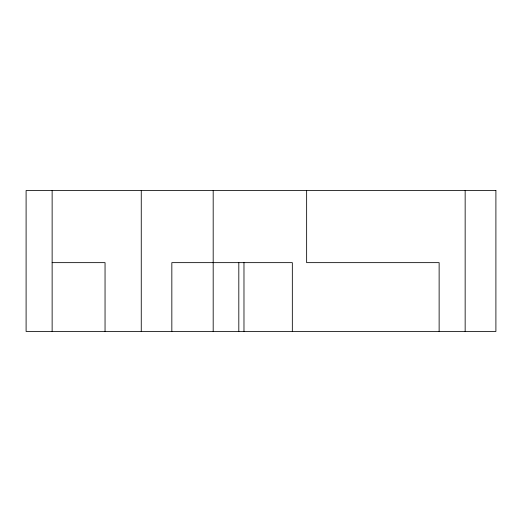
<?xml version="1.0" encoding="UTF-8"?>
<svg xmlns="http://www.w3.org/2000/svg" width="522" height="522" viewBox="0 0 522 522"><rect width="100%" height="100%" fill="white"/><g stroke="black" fill="none" stroke-linecap="round" stroke-linejoin="round"><path stroke-width="0.78" d="M52.135 262.644L105.046 262.644L105.046 331.47M465.154 190.53L465.154 331.47M439.132 331.47L439.132 262.644L306.642 262.644L306.642 190.53M292.333 331.47L292.333 262.644L171.836 262.644L171.836 331.47M243.976 262.644L243.976 331.47M238.815 262.644L238.815 331.47M213.185 190.53L213.185 331.47M141.26 190.53L141.26 331.47M52.135 190.53L52.135 331.47M495.9 190.53L26.1 190.53L26.1 331.47L495.9 331.47L495.9 190.53"/></g></svg>
